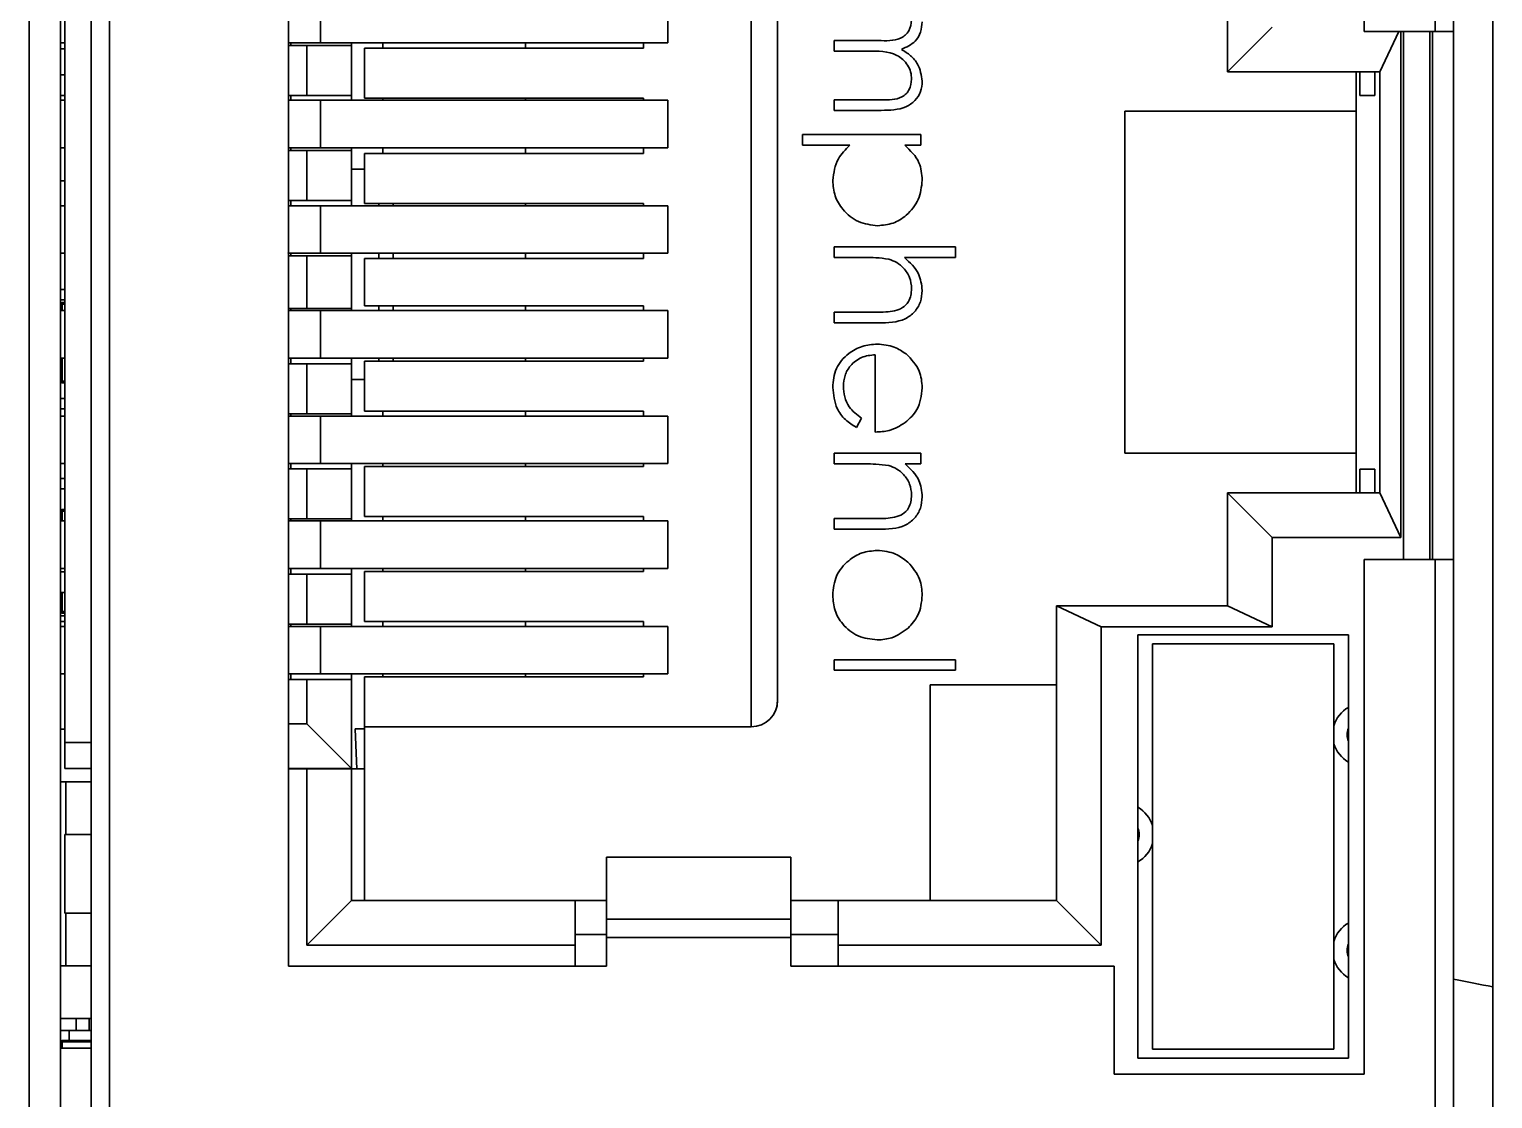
# Model space of a CAD drawing. Header units: inches. Extents: x 59 to 754, y 172 to 990.
# Drawn here: x 122.2 to 175.6, y 657.7 to 696.8 of the extents above; entities that cross this region are included whole.
import ezdxf

# ---------------------------------------------------------------- set-up
doc = ezdxf.new("R2010")
doc.units = ezdxf.units.IN
doc.header["$MEASUREMENT"] = 0
doc.layers.add('svg15406', color=7, linetype='Continuous')

msp = doc.modelspace()

# ---------------------------------------------------------------- linework, layer by layer
at = {"layer": 'svg15406', "color": 7, "lineweight": 30, "true_color": 0xffffff}
for points in [[(123.372, 718.883), (123.372, 536.189)], [(124.485, 537.001), (124.485, 718.057)], [(174.213, 718.057), (174.213, 696.683)], [(125.157, 717.385), (125.157, 537.673)], [(173.541, 696.683), (173.541, 717.385)], [(122.228, 538.898), (122.228, 716.174)], [(175.642, 538.898), (175.642, 716.174)], [(170.949, 696.683), (170.949, 715.465)], [(131.685, 711.529), (131.685, 662.569)], [(123.525, 670.737), (123.525, 704.329)], [(148.581, 671.305), (148.581, 703.753)], [(149.541, 702.793), (149.541, 672.265)], [(174.213, 701.929), (174.213, 663.817)], [(165.957, 695.209), (165.957, 699.337)], [(131.685, 698.189), (131.685, 696.173)], [(132.853, 698), (132.853, 696.273)], [(145.531, 696.273), (145.531, 698)], [(165.957, 695.209), (167.589, 696.841)], [(173.541, 696.683), (170.949, 696.683)], [(171.521, 695.209), (172.218, 696.683)], [(172.293, 696.683), (172.293, 678.217)], [(172.389, 677.415), (172.389, 696.683)], [(173.349, 696.683), (173.349, 677.415)], [(173.349, 696.683), (173.349, 694.345)], [(173.349, 694.345), (173.349, 696.683)], [(173.349, 696.683), (173.349, 693.769)], [(173.445, 677.415), (173.445, 696.683)], [(174.213, 696.683), (174.2, 696.683), (174.162, 696.683), (174.1, 696.683), (174.016, 696.683), (173.914, 696.683), (173.798, 696.683), (173.672, 696.683), (173.541, 696.683), (174.213, 696.683)], [(174.213, 677.415), (174.213, 696.683)], [(123.525, 696.273), (123.372, 696.273)], [(123.372, 696.048), (123.525, 696.048)], [(132.853, 696.273), (131.667, 696.273)], [(131.685, 696.173), (131.685, 694.349)], [(131.771, 696.173), (131.685, 696.173)], [(131.685, 696.173), (132.357, 696.173)], [(132.069, 696.173), (131.685, 696.173)], [(133.989, 696.173), (131.771, 696.173)], [(132.069, 696.173), (133.989, 696.173)], [(132.357, 694.349), (132.357, 696.173)], [(132.357, 696.173), (133.989, 696.173)], [(145.531, 696.273), (132.853, 696.273)], [(133.989, 696.173), (133.989, 696.273)], [(133.989, 696.273), (133.989, 696.173)], [(133.989, 696.273), (133.989, 694.179)], [(133.989, 696.173), (133.989, 694.349)], [(133.989, 696.173), (133.989, 696.173)], [(133.989, 696.173), (133.989, 696.173)], [(134.469, 696.073), (134.469, 694.249)], [(134.469, 696.073), (144.645, 696.073)], [(134.469, 696.073), (134.469, 696.073)], [(144.645, 696.073), (134.469, 696.073)], [(135.128, 696.273), (135.128, 696.073)], [(140.337, 696.273), (140.337, 696.073)], [(144.645, 696.073), (144.645, 696.273)], [(151.609, 695.963), (151.609, 696.351)], [(151.609, 696.351), (153.214, 696.351)], [(152.836, 695.963), (151.609, 695.963)], [(123.525, 695.104), (123.372, 695.104)], [(171.521, 695.209), (165.957, 695.209)], [(170.661, 695.209), (170.661, 679.849)], [(170.796, 695.209), (170.796, 694.345)], [(171.333, 694.345), (171.333, 695.209)], [(171.521, 679.849), (171.521, 695.209)], [(123.525, 694.348), (123.372, 694.348)], [(123.525, 694.179), (123.372, 694.179)], [(123.525, 694.179), (123.372, 694.179)], [(131.685, 694.349), (131.685, 692.333)], [(131.685, 694.349), (132.357, 694.349)], [(132.853, 694.179), (131.685, 694.179)], [(131.685, 694.179), (145.314, 694.179)], [(133.989, 694.349), (132.357, 694.349)], [(145.531, 694.179), (132.853, 694.179)], [(132.853, 694.179), (132.853, 692.441)], [(133.989, 694.179), (133.989, 694.349)], [(133.989, 694.349), (133.989, 694.349)], [(144.645, 694.249), (134.469, 694.249)], [(135.128, 694.249), (135.128, 694.179)], [(140.337, 694.249), (140.337, 694.179)], [(144.645, 694.179), (144.645, 694.249)], [(145.531, 694.179), (144.645, 694.179)], [(145.531, 692.441), (145.531, 694.179)], [(151.609, 693.803), (151.609, 694.191)], [(151.609, 694.191), (153.32, 694.191)], [(170.796, 694.345), (171.333, 694.345)], [(170.796, 694.345), (171.333, 694.345)], [(173.349, 694.345), (173.349, 694.345)], [(153.319, 693.803), (151.609, 693.803)], [(162.213, 693.769), (162.213, 681.289)], [(170.661, 693.769), (162.213, 693.769)], [(162.213, 681.289), (162.213, 693.769)], [(173.349, 693.769), (173.349, 693.769)], [(173.349, 693.769), (173.349, 681.289)], [(150.445, 692.53), (150.445, 692.917)], [(150.445, 692.917), (154.765, 692.917)], [(154.765, 692.917), (154.765, 692.53)], [(123.525, 692.441), (123.372, 692.441)], [(131.667, 692.441), (131.753, 692.441), (132.388, 692.441), (132.853, 692.441), (131.667, 692.441)], [(131.685, 692.333), (131.685, 690.509)], [(131.771, 692.333), (131.685, 692.333)], [(131.685, 692.333), (132.357, 692.333)], [(133.989, 692.333), (131.771, 692.333)], [(132.357, 690.509), (132.357, 692.333)], [(132.357, 692.333), (133.989, 692.333)], [(132.853, 692.441), (145.531, 692.441)], [(133.989, 692.333), (133.989, 692.441)], [(133.989, 692.441), (133.989, 690.32)], [(133.989, 692.333), (133.989, 690.509)], [(133.989, 692.333), (133.989, 692.333)], [(134.469, 692.233), (134.469, 690.409)], [(134.469, 692.233), (144.645, 692.233)], [(134.469, 692.233), (134.469, 692.233)], [(144.645, 692.233), (134.469, 692.233)], [(135.128, 692.441), (135.128, 692.233)], [(140.337, 692.441), (140.337, 692.233)], [(144.645, 692.233), (144.645, 692.441)], [(152.181, 692.53), (150.445, 692.53)], [(154.765, 692.53), (154.181, 692.53)], [(151.64, 691.78), (151.64, 691.78)], [(123.372, 691.23), (123.525, 691.23)], [(133.989, 691.657), (133.989, 691.657)], [(133.989, 690.32), (133.989, 691.657)], [(134.469, 691.657), (133.989, 691.657)], [(133.989, 691.657), (134.469, 691.657)], [(123.525, 690.32), (123.372, 690.32)], [(123.525, 690.32), (123.372, 690.32)], [(131.685, 690.509), (131.685, 688.493)], [(131.685, 690.509), (132.357, 690.509)], [(132.853, 690.32), (131.685, 690.32)], [(131.685, 690.32), (145.314, 690.32)], [(133.989, 690.509), (132.357, 690.509)], [(145.531, 690.32), (132.853, 690.32)], [(132.853, 690.32), (132.853, 688.593)], [(133.989, 690.32), (133.989, 690.509)], [(133.989, 690.509), (133.989, 690.32)], [(133.989, 690.32), (133.989, 690.509)], [(133.989, 690.509), (133.989, 690.509)], [(133.989, 690.509), (133.989, 690.509)], [(144.645, 690.409), (134.469, 690.409)], [(134.981, 690.32), (134.981, 690.409)], [(135.514, 690.32), (135.514, 690.409)], [(140.337, 690.409), (140.337, 690.32)], [(144.645, 690.32), (144.645, 690.409)], [(145.531, 690.32), (144.645, 690.32)], [(145.531, 688.593), (145.531, 690.32)], [(123.525, 688.593), (123.372, 688.593)], [(132.853, 688.593), (132.388, 688.593), (131.753, 688.593), (131.667, 688.593), (132.853, 688.593)], [(145.531, 688.593), (132.853, 688.593)], [(133.989, 688.493), (133.989, 688.593)], [(133.989, 688.593), (133.989, 688.493)], [(133.989, 686.499), (133.989, 688.593)], [(133.989, 688.493), (133.989, 688.593)], [(134.981, 688.393), (134.981, 688.593)], [(135.514, 688.393), (135.514, 688.593)], [(140.337, 688.593), (140.337, 688.393)], [(144.645, 688.393), (144.645, 688.593)], [(151.609, 688.431), (151.609, 688.819)], [(151.609, 688.819), (156.039, 688.819)], [(151.609, 688.819), (151.609, 688.819)], [(151.609, 688.819), (156.039, 688.819)], [(156.039, 688.819), (156.039, 688.431)], [(156.039, 688.819), (156.039, 688.819)], [(156.039, 688.819), (156.039, 688.431)], [(131.685, 688.493), (131.685, 686.573)], [(131.771, 688.493), (131.685, 688.493)], [(131.685, 688.493), (132.357, 688.493)], [(132.069, 688.493), (131.685, 688.493)], [(133.989, 688.493), (131.771, 688.493)], [(132.069, 688.493), (133.989, 688.493)], [(132.357, 688.493), (133.989, 688.493)], [(132.357, 686.573), (132.357, 688.493)], [(133.989, 688.493), (133.989, 688.493)], [(133.989, 688.493), (133.989, 688.493)], [(133.989, 688.493), (133.989, 686.573)], [(134.469, 688.393), (134.469, 686.665)], [(134.469, 688.393), (144.645, 688.393)], [(134.469, 688.393), (134.469, 688.393)], [(144.645, 688.393), (134.469, 688.393)], [(152.75, 688.431), (151.609, 688.431)], [(156.039, 688.431), (154.169, 688.431)], [(123.525, 687.261), (123.372, 687.261)], [(154.821, 687.23), (154.821, 687.23)], [(123.372, 686.883), (123.525, 686.883)], [(123.372, 686.732), (123.429, 686.732)], [(123.525, 686.499), (123.372, 686.499)], [(123.525, 686.499), (123.372, 686.499)], [(123.429, 686.732), (123.429, 686.789)], [(123.429, 686.789), (123.525, 686.789)], [(123.429, 686.789), (123.429, 686.789)], [(123.525, 686.789), (123.429, 686.789)], [(131.685, 686.573), (131.685, 684.557)], [(131.685, 686.573), (132.357, 686.573)], [(132.853, 686.499), (131.685, 686.499)], [(131.685, 686.499), (145.314, 686.499)], [(132.357, 686.573), (133.989, 686.573)], [(145.531, 686.499), (132.853, 686.499)], [(132.853, 686.499), (132.853, 684.761)], [(133.989, 686.573), (133.989, 686.499)], [(133.989, 686.573), (133.989, 686.573)], [(134.469, 686.665), (144.645, 686.665)], [(134.981, 686.499), (134.981, 686.665)], [(135.514, 686.499), (135.514, 686.665)], [(140.337, 686.665), (140.337, 686.499)], [(144.645, 686.665), (144.645, 686.499)], [(145.531, 686.499), (144.645, 686.499)], [(145.531, 684.761), (145.531, 686.499)], [(151.609, 686.049), (151.609, 686.437)], [(151.609, 686.437), (153.094, 686.437)], [(151.609, 686.437), (151.609, 686.437)], [(151.609, 686.437), (153.094, 686.437)], [(153.094, 686.437), (153.094, 686.437)], [(153.812, 686.482), (153.812, 686.482)], [(154.759, 686.834), (154.759, 686.834)], [(153.221, 686.049), (151.609, 686.049)], [(123.525, 684.761), (123.372, 684.761)], [(131.667, 684.761), (131.753, 684.761), (132.388, 684.761), (132.853, 684.761), (131.667, 684.761)], [(132.853, 684.761), (145.531, 684.761)], [(133.989, 683.977), (133.989, 684.761)], [(133.989, 684.761), (133.989, 684.557)], [(133.989, 684.761), (133.989, 682.64)], [(134.981, 684.649), (134.981, 684.761)], [(135.514, 684.649), (135.514, 684.761)], [(140.337, 684.761), (140.337, 684.649)], [(144.645, 684.761), (144.645, 684.649)], [(153.104, 682.062), (153.104, 684.886)], [(154.232, 684.911), (154.232, 684.911)], [(131.685, 684.557), (131.685, 682.733)], [(131.771, 684.557), (131.685, 684.557)], [(131.685, 684.557), (132.357, 684.557)], [(133.989, 684.557), (131.771, 684.557)], [(133.989, 684.557), (132.357, 684.557)], [(132.357, 684.557), (132.357, 682.733)], [(133.989, 684.557), (133.989, 684.557)], [(133.989, 682.733), (133.989, 684.557)], [(134.469, 682.825), (134.469, 684.649)], [(144.645, 684.649), (134.469, 684.649)], [(134.469, 684.649), (144.645, 684.649)], [(134.469, 684.649), (134.469, 684.649)], [(123.372, 683.916), (123.429, 683.916)], [(123.429, 683.859), (123.429, 683.916)], [(123.525, 683.859), (123.429, 683.859)], [(133.989, 683.977), (134.469, 683.977)], [(151.62, 684.188), (151.62, 684.188)], [(123.372, 683.292), (123.525, 683.292)], [(123.372, 682.914), (123.525, 682.914)], [(123.525, 682.64), (123.372, 682.64)], [(123.525, 682.64), (123.372, 682.64)], [(131.685, 682.733), (131.685, 680.717)], [(131.685, 682.733), (132.357, 682.733)], [(132.853, 682.64), (131.685, 682.64)], [(131.685, 682.64), (145.314, 682.64)], [(132.357, 682.733), (133.989, 682.733)], [(145.531, 682.64), (132.853, 682.64)], [(132.853, 682.64), (132.853, 680.913)], [(133.989, 682.64), (133.989, 682.829)], [(133.989, 682.829), (133.989, 682.829)], [(133.989, 682.829), (133.989, 682.64)], [(133.989, 682.733), (133.989, 682.64)], [(133.989, 682.733), (133.989, 682.733)], [(134.469, 682.825), (144.645, 682.825)], [(135.128, 682.825), (135.128, 682.64)], [(140.337, 682.825), (140.337, 682.64)], [(144.645, 682.825), (144.645, 682.64)], [(145.531, 682.64), (144.645, 682.64)], [(145.531, 680.913), (145.531, 682.64)], [(152.605, 682.572), (152.425, 682.228)], [(151.609, 680.899), (151.609, 681.286)], [(151.609, 681.286), (154.765, 681.286)], [(154.765, 681.286), (154.765, 680.899)], [(162.213, 681.289), (162.213, 681.289)], [(162.213, 681.289), (170.661, 681.289)], [(170.661, 681.289), (162.213, 681.289)], [(173.349, 681.289), (173.349, 681.289)], [(173.349, 677.415), (173.349, 681.289)], [(123.525, 680.913), (123.372, 680.913)], [(132.853, 680.913), (131.667, 680.913)], [(131.685, 680.717), (131.685, 678.893)], [(131.771, 680.717), (131.685, 680.717)], [(131.685, 680.717), (132.357, 680.717)], [(133.989, 680.717), (131.771, 680.717)], [(132.357, 680.717), (132.357, 678.893)], [(133.989, 680.717), (132.357, 680.717)], [(145.531, 680.913), (132.853, 680.913)], [(133.989, 680.813), (133.989, 680.913)], [(133.989, 680.913), (133.989, 680.813)], [(133.989, 680.913), (133.989, 680.717)], [(133.989, 680.913), (133.989, 678.819)], [(133.989, 680.813), (133.989, 680.813)], [(133.989, 678.893), (133.989, 680.717)], [(133.989, 680.717), (133.989, 680.717)], [(134.469, 678.985), (134.469, 680.809)], [(144.645, 680.809), (134.469, 680.809)], [(134.469, 680.809), (144.645, 680.809)], [(134.469, 680.809), (134.469, 680.809)], [(135.128, 680.913), (135.128, 680.809)], [(140.337, 680.913), (140.337, 680.809)], [(144.645, 680.913), (144.645, 680.809)], [(152.75, 680.899), (151.609, 680.899)], [(154.765, 680.899), (154.196, 680.899)], [(170.796, 680.713), (171.333, 680.713)], [(170.796, 679.849), (170.796, 680.713)], [(171.333, 680.713), (171.333, 679.849)], [(173.349, 680.713), (173.349, 677.415)], [(173.349, 680.713), (173.349, 680.713)], [(173.349, 677.415), (173.349, 680.713)], [(123.372, 680.363), (123.525, 680.363)], [(123.525, 679.985), (123.372, 679.985)], [(165.957, 679.849), (167.589, 678.217)], [(171.521, 679.849), (165.957, 679.849)], [(165.957, 679.849), (165.957, 675.721)], [(165.957, 679.849), (171.333, 679.849)], [(171.333, 679.849), (171.521, 679.849)], [(171.521, 679.849), (172.293, 678.217)], [(123.372, 679.173), (123.429, 679.173)], [(123.429, 679.173), (123.429, 679.23)], [(123.429, 679.23), (123.525, 679.23)], [(131.685, 678.893), (131.685, 676.877)], [(131.685, 678.893), (132.357, 678.893)], [(132.357, 678.893), (133.989, 678.893)], [(133.989, 678.893), (133.989, 678.819)], [(133.989, 678.893), (133.989, 678.893)], [(134.469, 678.985), (144.645, 678.985)], [(135.128, 678.985), (135.128, 678.819)], [(140.337, 678.985), (140.337, 678.819)], [(144.645, 678.985), (144.645, 678.819)], [(151.609, 678.517), (151.609, 678.905)], [(151.609, 678.905), (153.094, 678.905)], [(151.609, 678.905), (151.609, 678.905)], [(151.609, 678.905), (153.094, 678.905)], [(153.094, 678.905), (153.094, 678.905)], [(123.525, 678.819), (123.372, 678.819)], [(123.525, 678.819), (123.372, 678.819)], [(132.853, 678.819), (131.685, 678.819)], [(131.685, 678.819), (145.314, 678.819)], [(145.531, 678.819), (132.853, 678.819)], [(132.853, 678.819), (132.853, 677.081)], [(145.531, 678.819), (144.645, 678.819)], [(145.531, 677.081), (145.531, 678.819)], [(153.221, 678.517), (151.609, 678.517)], [(167.589, 674.953), (167.589, 678.217)], [(167.589, 678.217), (172.293, 678.217)], [(170.949, 677.415), (170.949, 658.633)], [(173.541, 677.415), (170.949, 677.415)], [(172.389, 677.415), (170.949, 677.415)], [(173.445, 677.415), (172.389, 677.415)], [(174.213, 677.415), (173.445, 677.415)], [(173.541, 637.163), (173.541, 677.415)], [(173.541, 677.415), (174.213, 677.415)], [(174.213, 677.415), (174.213, 637.163)], [(123.525, 677.081), (123.372, 677.081)], [(123.525, 676.962), (123.372, 676.962)], [(131.667, 677.081), (132.853, 677.081)], [(131.685, 676.877), (131.685, 675.053)], [(131.771, 676.877), (131.685, 676.877)], [(131.685, 676.877), (132.357, 676.877)], [(133.989, 676.877), (131.771, 676.877)], [(132.357, 676.877), (132.357, 675.053)], [(133.989, 676.877), (132.357, 676.877)], [(132.853, 677.081), (145.531, 677.081)], [(133.989, 677.081), (133.989, 676.877)], [(133.989, 677.081), (133.989, 674.96)], [(133.989, 675.053), (133.989, 676.877)], [(133.989, 676.877), (133.989, 676.877)], [(134.469, 675.145), (134.469, 676.969)], [(144.645, 676.969), (134.469, 676.969)], [(134.469, 676.969), (144.645, 676.969)], [(134.469, 676.969), (134.469, 676.969)], [(135.128, 677.081), (135.128, 676.969)], [(140.337, 677.081), (140.337, 676.969)], [(144.645, 677.081), (144.645, 676.969)], [(123.525, 676.206), (123.372, 676.206)], [(161.349, 674.953), (159.717, 675.721)], [(165.957, 675.721), (159.717, 675.721)], [(159.717, 675.721), (159.717, 664.969)], [(165.957, 675.721), (159.717, 675.721)], [(167.589, 674.953), (165.957, 675.721)], [(123.429, 675.507), (123.372, 675.507)], [(123.525, 675.356), (123.372, 675.356)], [(123.372, 675.148), (123.525, 675.148)], [(123.429, 675.507), (123.429, 675.45)], [(123.525, 675.45), (123.429, 675.45)], [(133.989, 674.96), (133.989, 675.149)], [(133.989, 675.149), (133.989, 675.149)], [(133.989, 675.149), (133.989, 674.96)], [(134.469, 675.145), (144.645, 675.145)], [(135.128, 675.145), (135.128, 674.96)], [(140.337, 675.145), (140.337, 674.96)], [(144.645, 675.145), (144.645, 674.96)], [(123.525, 674.96), (123.372, 674.96)], [(123.525, 674.96), (123.372, 674.96)], [(131.685, 675.053), (131.685, 673.037)], [(131.685, 675.053), (132.357, 675.053)], [(132.853, 674.96), (132.388, 674.96), (131.753, 674.96), (131.685, 674.96), (132.853, 674.96)], [(131.685, 674.96), (145.314, 674.96)], [(132.357, 675.053), (133.989, 675.053)], [(145.531, 674.96), (132.853, 674.96)], [(132.853, 674.96), (132.853, 673.233)], [(133.989, 675.053), (133.989, 674.96)], [(133.989, 675.053), (133.989, 675.053)], [(145.531, 674.96), (144.645, 674.96)], [(145.531, 673.233), (145.531, 674.96)], [(161.349, 663.337), (161.349, 674.953)], [(161.349, 674.953), (167.589, 674.953)], [(162.693, 674.665), (170.373, 674.665)], [(162.693, 659.209), (162.693, 674.665)], [(162.693, 668.367), (162.693, 674.665)], [(170.373, 674.665), (170.373, 659.209)], [(163.221, 659.545), (163.221, 674.329)], [(169.845, 674.329), (163.221, 674.329)], [(169.845, 674.329), (163.221, 674.329)], [(163.221, 674.329), (163.221, 674.329)], [(169.845, 674.329), (169.845, 659.545)], [(169.845, 674.329), (169.845, 674.329)], [(169.845, 671.346), (169.845, 674.329)], [(151.609, 673.754), (156.039, 673.754)], [(151.609, 673.366), (151.609, 673.754)], [(156.039, 673.754), (156.039, 673.366)], [(156.039, 673.754), (156.039, 673.366)], [(123.525, 673.233), (123.372, 673.233)], [(132.853, 673.233), (131.667, 673.233)], [(131.685, 673.037), (131.685, 671.409)], [(131.771, 673.037), (131.685, 673.037)], [(131.685, 673.037), (132.357, 673.037)], [(133.989, 673.037), (131.771, 673.037)], [(133.989, 673.037), (132.357, 673.037)], [(132.357, 673.037), (132.357, 671.409)], [(145.531, 673.233), (132.853, 673.233)], [(133.989, 673.133), (133.989, 673.233)], [(133.989, 673.233), (133.989, 673.133)], [(133.989, 673.233), (133.989, 673.037)], [(133.989, 673.233), (133.989, 671.409)], [(133.989, 673.133), (133.989, 673.133)], [(133.989, 673.037), (133.989, 673.037)], [(133.989, 669.777), (133.989, 673.037)], [(134.469, 671.305), (134.469, 673.129)], [(144.645, 673.129), (134.469, 673.129)], [(134.469, 673.129), (134.469, 673.129)], [(144.645, 673.129), (134.469, 673.129)], [(135.128, 673.233), (135.128, 673.129)], [(140.337, 673.233), (140.337, 673.129)], [(144.645, 673.233), (144.645, 673.129)], [(156.039, 673.366), (151.609, 673.366)], [(156.039, 673.366), (156.039, 673.366)], [(155.109, 672.841), (159.717, 672.841)], [(155.109, 672.841), (155.109, 672.841)], [(155.109, 672.841), (159.717, 672.841)], [(155.109, 664.969), (155.109, 672.841)], [(149.512, 672.033), (149.522, 672.078), (149.541, 672.265), (149.512, 672.033)], [(149.512, 672.033), (149.512, 672.033)], [(131.685, 671.409), (131.685, 669.769)], [(132.357, 671.409), (131.685, 671.409)], [(133.989, 669.777), (132.357, 671.409)], [(133.989, 671.221), (133.989, 671.409)], [(123.525, 671.22), (123.372, 671.22)], [(123.525, 671.219), (123.372, 671.219)], [(133.989, 671.313), (133.989, 671.221)], [(133.989, 671.313), (133.989, 671.313)], [(133.989, 669.773), (133.989, 671.313)], [(134.469, 671.237), (134.126, 671.225)], [(134.469, 671.236), (134.126, 671.224)], [(134.126, 671.224), (134.126, 671.225)], [(148.581, 671.305), (134.469, 671.305)], [(134.469, 671.305), (134.469, 664.969)], [(134.469, 671.305), (134.469, 669.773)], [(169.845, 671.346), (169.845, 671.346)], [(123.525, 670.737), (123.525, 669.777)], [(169.845, 663.474), (169.845, 670.688)], [(124.485, 669.299), (123.372, 669.299)], [(123.525, 669.777), (124.485, 669.777)], [(131.685, 669.777), (133.989, 669.777)], [(131.685, 662.569), (131.685, 669.769)], [(131.685, 669.769), (132.357, 669.769)], [(133.989, 669.769), (131.685, 669.769)], [(131.685, 669.769), (131.933, 669.769)], [(131.685, 669.769), (131.933, 669.769)], [(131.933, 669.769), (131.933, 669.777)], [(132.357, 669.769), (132.357, 663.337)], [(133.989, 669.769), (132.357, 669.769)], [(133.989, 669.777), (133.989, 669.773)], [(133.989, 669.769), (133.989, 669.773)], [(134.469, 669.773), (133.989, 669.773)], [(133.989, 664.969), (133.989, 669.769)], [(133.989, 669.769), (133.989, 669.769)], [(133.989, 664.969), (133.989, 669.769)], [(162.693, 668.367), (162.693, 668.367)], [(123.525, 667.377), (123.525, 664.497)], [(124.485, 667.377), (123.525, 667.377)], [(124.485, 667.377), (123.525, 667.377)], [(123.525, 667.377), (123.525, 667.377)], [(162.693, 667.129), (162.693, 667.609)], [(143.301, 666.551), (150.021, 666.551)], [(143.301, 664.284), (143.301, 666.551)], [(150.021, 664.284), (150.021, 666.551)], [(150.021, 666.551), (150.021, 665.787)], [(162.693, 659.209), (162.693, 666.372)], [(150.021, 665.787), (150.021, 663.721)], [(124.485, 664.497), (123.525, 664.497)], [(133.989, 664.969), (132.357, 663.337)], [(142.149, 664.969), (133.989, 664.969)], [(134.469, 664.969), (133.989, 664.969)], [(133.989, 664.969), (133.989, 664.969)], [(143.301, 664.969), (134.469, 664.969)], [(142.149, 664.969), (142.149, 664.969)], [(142.149, 663.721), (142.149, 664.969)], [(142.149, 663.337), (142.149, 664.969)], [(142.149, 664.969), (143.301, 664.969)], [(155.109, 664.969), (150.021, 664.969)], [(150.021, 664.969), (151.749, 664.969)], [(151.749, 664.969), (151.749, 663.337)], [(159.717, 664.969), (151.749, 664.969)], [(151.749, 664.969), (151.749, 664.969)], [(159.717, 664.969), (155.109, 664.969)], [(159.717, 664.969), (161.349, 663.337)], [(143.301, 664.284), (150.021, 664.284)], [(143.301, 663.616), (143.301, 664.284)], [(150.021, 664.284), (150.021, 663.616)], [(142.149, 663.721), (142.149, 662.569)], [(142.149, 663.721), (143.301, 663.721)], [(142.149, 663.721), (142.149, 663.721)], [(143.301, 663.721), (142.149, 663.721)], [(143.301, 662.569), (143.301, 663.616)], [(150.021, 663.616), (143.301, 663.616)], [(150.021, 663.721), (150.021, 663.663)], [(150.021, 663.721), (151.749, 663.721)], [(151.749, 663.721), (150.021, 663.721)], [(150.021, 663.663), (150.021, 663.529)], [(150.021, 662.569), (150.021, 663.616)], [(150.021, 663.529), (150.021, 662.569)], [(169.845, 663.474), (169.845, 663.474)], [(174.213, 662.089), (174.213, 663.913)], [(174.213, 662.089), (174.213, 663.817)], [(132.357, 663.337), (142.149, 663.337)], [(142.149, 662.569), (142.149, 663.337)], [(151.749, 662.569), (151.749, 663.337)], [(151.749, 663.337), (161.349, 663.337)], [(124.485, 662.579), (123.372, 662.579)], [(124.485, 662.579), (123.372, 662.579)], [(143.301, 662.569), (131.685, 662.569)], [(131.685, 662.569), (131.685, 662.569)], [(142.149, 662.569), (131.685, 662.569)], [(143.301, 662.569), (142.149, 662.569)], [(161.829, 662.569), (150.021, 662.569)], [(150.021, 662.569), (150.021, 662.569)], [(151.749, 662.569), (150.021, 662.569)], [(161.829, 662.569), (151.749, 662.569)], [(161.829, 658.633), (161.829, 662.569)], [(161.829, 662.569), (161.829, 662.569)], [(161.829, 658.633), (161.829, 662.569)], [(169.845, 659.545), (169.845, 662.816)], [(174.213, 662.089), (174.213, 662.195)], [(174.213, 662.089), (174.213, 652.489)], [(174.213, 656.778), (174.213, 661.925)], [(174.213, 661.925), (174.213, 654.834)], [(174.213, 656.778), (174.213, 661.925)], [(174.213, 655.359), (174.213, 661.378)], [(174.213, 657.378), (174.213, 661.197)], [(124.485, 660.659), (123.372, 660.659)], [(123.372, 660.219), (123.939, 660.219)], [(123.939, 660.219), (123.939, 660.659)], [(124.412, 660.219), (123.939, 660.219)], [(124.485, 660.219), (124.412, 660.219)], [(174.213, 660.61), (174.213, 659.761)], [(174.213, 660.61), (174.213, 657.819)], [(174.213, 657.819), (174.213, 660.532)], [(174.213, 660.532), (174.213, 658.683)], [(123.372, 659.803), (123.429, 659.803)], [(123.429, 659.859), (123.429, 659.803)], [(123.429, 659.859), (124.485, 659.859)], [(174.213, 659.761), (174.213, 658.683)], [(124.485, 659.576), (123.372, 659.576)], [(123.561, 659.576), (123.372, 659.576)], [(124.485, 659.576), (123.561, 659.576)], [(170.373, 659.209), (162.693, 659.209)], [(162.693, 659.209), (162.693, 659.209)], [(170.373, 659.209), (162.693, 659.209)], [(169.845, 659.545), (163.221, 659.545)], [(169.845, 659.545), (169.845, 659.545)], [(170.949, 658.633), (161.829, 658.633)], [(174.213, 657.819), (174.213, 659.048)], [(174.213, 658.654), (174.213, 659.048)], [(174.213, 657.819), (174.213, 658.654)], [(174.213, 657.819), (174.213, 657.819)]]:
    msp.add_lwpolyline(points, dxfattribs=at)
at = {"layer": 'svg15406', "color": 250, "lineweight": 30, "true_color": 0x414141}
for points in [[(131.771, 696.173), (131.771, 696.273)], [(131.771, 694.179), (131.771, 694.349)], [(131.771, 692.333), (131.771, 692.441)], [(131.771, 690.32), (131.771, 690.509)], [(131.771, 688.493), (131.771, 688.593)], [(123.525, 686.732), (123.429, 686.732)], [(123.429, 686.732), (123.429, 686.499)], [(131.771, 686.573), (131.771, 686.499)], [(123.429, 684.761), (123.429, 683.916)], [(131.771, 684.761), (131.771, 684.557)], [(123.429, 683.916), (123.525, 683.916)], [(131.771, 682.733), (131.771, 682.64)], [(131.771, 680.913), (131.771, 680.717)], [(123.525, 679.173), (123.429, 679.173)], [(123.429, 679.173), (123.429, 678.819)], [(131.771, 678.893), (131.771, 678.819)], [(131.771, 677.081), (131.771, 676.877)], [(123.429, 676.206), (123.429, 675.507)], [(123.429, 675.507), (123.525, 675.507)], [(131.771, 675.053), (131.771, 674.96)], [(131.771, 673.233), (131.771, 673.037)], [(134.178, 669.773), (134.126, 671.224)], [(124.485, 670.737), (123.525, 670.737)], [(123.561, 667.377), (123.561, 669.299)], [(123.561, 662.579), (123.561, 664.497)], [(123.684, 660.219), (123.684, 659.859)], [(124.412, 660.219), (124.412, 660.659)], [(124.485, 659.803), (123.429, 659.803)], [(123.429, 659.803), (123.429, 659.576)]]:
    msp.add_lwpolyline(points, dxfattribs=at)
at = {"layer": 'svg15406', "color": 7, "lineweight": 30, "true_color": 0xffffff}
for points, knots in [([(153.214, 696.351), (153.497, 696.339), (153.781, 696.327), (154.028, 696.44), (154.089, 696.469), (154.149, 696.505), (154.201, 696.55), (154.253, 696.595), (154.298, 696.649), (154.331, 696.708), (154.397, 696.826), (154.415, 696.964), (154.433, 697.102)], [0, 0, 0, 0, 1, 1, 1, 2, 2, 2, 3, 3, 3, 4, 4, 4, 4]), ([(154.821, 697.035), (154.808, 696.909), (154.795, 696.782), (154.756, 696.661), (154.717, 696.541), (154.652, 696.425), (154.566, 696.334), (154.431, 696.192), (154.245, 696.111), (154.058, 696.03)], [0, 0, 0, 0, 1, 1, 1, 2, 2, 2, 3, 3, 3, 3]), ([(154.058, 696.03), (154.174, 695.958), (154.289, 695.887), (154.393, 695.797), (154.496, 695.708), (154.587, 695.602), (154.651, 695.483), (154.752, 695.299), (154.786, 695.085), (154.821, 694.872)], [0, 0, 0, 0, 1, 1, 1, 2, 2, 2, 3, 3, 3, 3]), ([(154.433, 694.94), (154.426, 695.029), (154.419, 695.119), (154.396, 695.205), (154.373, 695.291), (154.333, 695.373), (154.285, 695.449), (154.237, 695.525), (154.179, 695.595), (154.113, 695.655), (154.046, 695.716), (153.971, 695.767), (153.892, 695.807), (153.577, 695.969), (153.207, 695.966), (152.836, 695.963)], [0, 0, 0, 0, 1, 1, 1, 2, 2, 2, 3, 3, 3, 4, 4, 4, 5, 5, 5, 5]), ([(153.32, 694.191), (153.589, 694.182), (153.858, 694.173), (154.08, 694.295), (154.136, 694.326), (154.189, 694.364), (154.234, 694.41), (154.28, 694.456), (154.319, 694.509), (154.348, 694.566), (154.404, 694.68), (154.419, 694.81), (154.433, 694.94)], [0, 0, 0, 0, 1, 1, 1, 2, 2, 2, 3, 3, 3, 4, 4, 4, 4]), ([(154.821, 694.872), (154.809, 694.741), (154.797, 694.61), (154.754, 694.488), (154.712, 694.366), (154.639, 694.252), (154.547, 694.158), (154.455, 694.064), (154.344, 693.989), (154.227, 693.936), (153.949, 693.812), (153.634, 693.807), (153.319, 693.803)], [0, 0, 0, 0, 1, 1, 1, 2, 2, 2, 3, 3, 3, 4, 4, 4, 4]), ([(151.553, 691.242), (151.591, 691.523), (151.628, 691.804), (151.758, 692.037), (151.86, 692.221), (152.02, 692.375), (152.181, 692.53)], [0, 0, 0, 0, 1, 1, 1, 2, 2, 2, 2]), ([(154.181, 692.53), (154.388, 692.333), (154.596, 692.137), (154.7, 691.892), (154.783, 691.699), (154.802, 691.477), (154.821, 691.254)], [0, 0, 0, 0, 1, 1, 1, 2, 2, 2, 2]), ([(153.196, 689.594), (152.953, 689.622), (152.71, 689.65), (152.493, 689.745), (152.275, 689.84), (152.084, 690.002), (151.927, 690.191), (151.804, 690.339), (151.704, 690.504), (151.645, 690.682), (151.586, 690.86), (151.57, 691.051), (151.553, 691.242)], [0, 0, 0, 0, 1, 1, 1, 2, 2, 2, 3, 3, 3, 4, 4, 4, 4]), ([(154.821, 691.254), (154.793, 691.012), (154.765, 690.77), (154.673, 690.552), (154.58, 690.334), (154.423, 690.14), (154.238, 689.981), (154.092, 689.855), (153.929, 689.751), (153.753, 689.69), (153.576, 689.629), (153.386, 689.612), (153.196, 689.594)], [0, 0, 0, 0, 1, 1, 1, 2, 2, 2, 3, 3, 3, 4, 4, 4, 4]), ([(153.597, 688.371), (153.44, 688.393), (153.282, 688.415), (153.124, 688.424), (153, 688.431), (152.875, 688.431), (152.75, 688.431)], [0, 0, 0, 0, 1, 1, 1, 2, 2, 2, 2]), ([(154.433, 687.298), (154.419, 687.435), (154.405, 687.572), (154.358, 687.698), (154.311, 687.824), (154.231, 687.939), (154.138, 688.04), (154.065, 688.12), (153.983, 688.191), (153.892, 688.245), (153.8, 688.299), (153.699, 688.335), (153.597, 688.371)], [0, 0, 0, 0, 1, 1, 1, 2, 2, 2, 3, 3, 3, 4, 4, 4, 4]), ([(154.169, 688.431), (154.372, 688.248), (154.574, 688.064), (154.682, 687.833), (154.767, 687.652), (154.794, 687.441), (154.821, 687.23)], [0, 0, 0, 0, 1, 1, 1, 2, 2, 2, 2]), ([(154.821, 687.23), (154.808, 687.088), (154.796, 686.947), (154.752, 686.814), (154.708, 686.681), (154.632, 686.557), (154.536, 686.452), (154.44, 686.347), (154.325, 686.26), (154.2, 686.199), (153.907, 686.055), (153.564, 686.052), (153.221, 686.049)], [0, 0, 0, 0, 1, 1, 1, 2, 2, 2, 3, 3, 3, 4, 4, 4, 4]), ([(153.812, 686.482), (153.912, 686.514), (154.012, 686.547), (154.101, 686.602), (154.189, 686.657), (154.267, 686.735), (154.319, 686.824), (154.4, 686.964), (154.416, 687.131), (154.433, 687.298)], [0, 0, 0, 0, 1, 1, 1, 2, 2, 2, 3, 3, 3, 3]), ([(123.429, 686.789), (123.398, 686.789), (123.372, 686.763), (123.372, 686.732), (123.372, 686.732), (123.372, 686.732), (123.372, 686.732)], [0, 0, 0, 0, 1, 1, 1, 2, 2, 2, 2]), ([(123.429, 686.789), (123.398, 686.789), (123.372, 686.763), (123.372, 686.732), (123.372, 686.732), (123.372, 686.732), (123.372, 686.732)], [0, 0, 0, 0, 1, 1, 1, 2, 2, 2, 2]), ([(153.094, 686.437), (153.228, 686.437), (153.363, 686.436), (153.497, 686.446), (153.602, 686.454), (153.707, 686.468), (153.812, 686.482)], [0, 0, 0, 0, 1, 1, 1, 2, 2, 2, 2]), ([(153.094, 686.437), (153.228, 686.437), (153.363, 686.436), (153.497, 686.446), (153.602, 686.454), (153.707, 686.468), (153.812, 686.482)], [0, 0, 0, 0, 1, 1, 1, 2, 2, 2, 2]), ([(151.553, 683.686), (151.575, 683.926), (151.596, 684.166), (151.69, 684.379), (151.783, 684.591), (151.948, 684.776), (152.138, 684.923), (152.288, 685.038), (152.453, 685.13), (152.629, 685.185), (152.805, 685.24), (152.992, 685.257), (153.178, 685.274)], [0, 0, 0, 0, 1, 1, 1, 2, 2, 2, 3, 3, 3, 4, 4, 4, 4]), ([(153.104, 684.886), (152.933, 684.867), (152.762, 684.847), (152.607, 684.782), (152.452, 684.717), (152.313, 684.608), (152.202, 684.476), (152.115, 684.373), (152.044, 684.255), (152.004, 684.13), (151.963, 684.004), (151.952, 683.869), (151.941, 683.735)], [0, 0, 0, 0, 1, 1, 1, 2, 2, 2, 3, 3, 3, 4, 4, 4, 4]), ([(153.178, 685.274), (153.393, 685.255), (153.607, 685.236), (153.801, 685.16), (153.953, 685.1), (154.093, 685.005), (154.232, 684.911)], [0, 0, 0, 0, 1, 1, 1, 2, 2, 2, 2]), ([(153.178, 685.274), (153.393, 685.255), (153.607, 685.236), (153.801, 685.16), (153.953, 685.1), (154.093, 685.005), (154.232, 684.911)], [0, 0, 0, 0, 1, 1, 1, 2, 2, 2, 2]), ([(154.232, 684.911), (154.423, 684.717), (154.614, 684.523), (154.71, 684.287), (154.786, 684.101), (154.804, 683.889), (154.821, 683.677)], [0, 0, 0, 0, 1, 1, 1, 2, 2, 2, 2]), ([(154.232, 684.911), (154.423, 684.717), (154.614, 684.523), (154.71, 684.287), (154.786, 684.101), (154.804, 683.889), (154.821, 683.677)], [0, 0, 0, 0, 1, 1, 1, 2, 2, 2, 2]), ([(123.372, 683.916), (123.372, 683.885), (123.398, 683.859), (123.429, 683.859), (123.429, 683.859), (123.429, 683.859), (123.429, 683.859)], [0, 0, 0, 0, 1, 1, 1, 2, 2, 2, 2]), ([(151.941, 683.735), (151.952, 683.604), (151.963, 683.474), (151.995, 683.346), (152.027, 683.219), (152.079, 683.094), (152.153, 682.988), (152.269, 682.821), (152.437, 682.696), (152.605, 682.572)], [0, 0, 0, 0, 1, 1, 1, 2, 2, 2, 3, 3, 3, 3]), ([(152.425, 682.228), (152.282, 682.316), (152.139, 682.404), (152.016, 682.518), (151.893, 682.632), (151.79, 682.771), (151.72, 682.922), (151.611, 683.158), (151.582, 683.422), (151.553, 683.686)], [0, 0, 0, 0, 1, 1, 1, 2, 2, 2, 3, 3, 3, 3]), ([(154.821, 683.677), (154.788, 683.396), (154.756, 683.115), (154.626, 682.886), (154.524, 682.704), (154.362, 682.555), (154.199, 682.405)], [0, 0, 0, 0, 1, 1, 1, 2, 2, 2, 2]), ([(154.199, 682.405), (154.01, 682.293), (153.82, 682.18), (153.613, 682.124), (153.45, 682.08), (153.277, 682.071), (153.104, 682.062)], [0, 0, 0, 0, 1, 1, 1, 2, 2, 2, 2]), ([(153.597, 680.839), (153.44, 680.861), (153.282, 680.882), (153.124, 680.892), (153, 680.899), (152.875, 680.899), (152.75, 680.899)], [0, 0, 0, 0, 1, 1, 1, 2, 2, 2, 2]), ([(154.433, 679.765), (154.419, 679.902), (154.405, 680.039), (154.358, 680.165), (154.311, 680.291), (154.231, 680.406), (154.138, 680.508), (154.065, 680.588), (153.983, 680.659), (153.892, 680.713), (153.8, 680.767), (153.699, 680.803), (153.597, 680.839)], [0, 0, 0, 0, 1, 1, 1, 2, 2, 2, 3, 3, 3, 4, 4, 4, 4]), ([(154.196, 680.899), (154.395, 680.715), (154.593, 680.53), (154.696, 680.3), (154.777, 680.118), (154.799, 679.908), (154.821, 679.698)], [0, 0, 0, 0, 1, 1, 1, 2, 2, 2, 2]), ([(154.821, 679.698), (154.808, 679.556), (154.796, 679.414), (154.752, 679.282), (154.708, 679.149), (154.632, 679.025), (154.536, 678.92), (154.44, 678.815), (154.324, 678.728), (154.2, 678.667), (153.906, 678.523), (153.563, 678.52), (153.221, 678.517)], [0, 0, 0, 0, 1, 1, 1, 2, 2, 2, 3, 3, 3, 4, 4, 4, 4]), ([(153.812, 678.951), (153.912, 678.982), (154.013, 679.013), (154.102, 679.068), (154.191, 679.122), (154.268, 679.201), (154.319, 679.291), (154.4, 679.431), (154.416, 679.598), (154.433, 679.765)], [0, 0, 0, 0, 1, 1, 1, 2, 2, 2, 3, 3, 3, 3]), ([(123.429, 679.23), (123.398, 679.23), (123.372, 679.204), (123.372, 679.173), (123.372, 679.173), (123.372, 679.173), (123.372, 679.173)], [0, 0, 0, 0, 1, 1, 1, 2, 2, 2, 2]), ([(123.429, 679.23), (123.398, 679.23), (123.372, 679.204), (123.372, 679.173), (123.372, 679.173), (123.372, 679.173), (123.372, 679.173)], [0, 0, 0, 0, 1, 1, 1, 2, 2, 2, 2]), ([(153.094, 678.905), (153.228, 678.904), (153.363, 678.903), (153.497, 678.913), (153.602, 678.921), (153.707, 678.936), (153.812, 678.951)], [0, 0, 0, 0, 1, 1, 1, 2, 2, 2, 2]), ([(153.094, 678.905), (153.228, 678.904), (153.363, 678.903), (153.497, 678.913), (153.602, 678.921), (153.707, 678.936), (153.812, 678.951)], [0, 0, 0, 0, 1, 1, 1, 2, 2, 2, 2]), ([(151.553, 676.106), (151.578, 676.348), (151.602, 676.59), (151.695, 676.807), (151.787, 677.023), (151.948, 677.213), (152.135, 677.368), (152.283, 677.49), (152.447, 677.59), (152.623, 677.648), (152.8, 677.707), (152.989, 677.724), (153.178, 677.742)], [0, 0, 0, 0, 1, 1, 1, 2, 2, 2, 3, 3, 3, 4, 4, 4, 4]), ([(153.178, 677.742), (153.411, 677.719), (153.644, 677.696), (153.848, 677.606), (154.01, 677.535), (154.154, 677.422), (154.298, 677.309)], [0, 0, 0, 0, 1, 1, 1, 2, 2, 2, 2]), ([(153.178, 677.742), (153.411, 677.719), (153.644, 677.696), (153.848, 677.606), (154.01, 677.535), (154.154, 677.422), (154.298, 677.309)], [0, 0, 0, 0, 1, 1, 1, 2, 2, 2, 2]), ([(154.298, 677.309), (154.467, 677.114), (154.637, 676.919), (154.722, 676.69), (154.79, 676.51), (154.805, 676.308), (154.821, 676.106)], [0, 0, 0, 0, 1, 1, 1, 2, 2, 2, 2]), ([(154.298, 677.309), (154.467, 677.114), (154.637, 676.919), (154.722, 676.69), (154.79, 676.51), (154.805, 676.308), (154.821, 676.106)], [0, 0, 0, 0, 1, 1, 1, 2, 2, 2, 2]), ([(153.178, 674.474), (152.938, 674.504), (152.698, 674.533), (152.482, 674.626), (152.265, 674.719), (152.071, 674.875), (151.916, 675.062), (151.794, 675.208), (151.695, 675.373), (151.639, 675.55), (151.582, 675.728), (151.568, 675.917), (151.553, 676.106)], [0, 0, 0, 0, 1, 1, 1, 2, 2, 2, 3, 3, 3, 4, 4, 4, 4]), ([(154.821, 676.106), (154.794, 675.85), (154.767, 675.594), (154.659, 675.376), (154.573, 675.204), (154.437, 675.055), (154.301, 674.907)], [0, 0, 0, 0, 1, 1, 1, 2, 2, 2, 2]), ([(123.372, 675.507), (123.372, 675.475), (123.398, 675.45), (123.429, 675.45), (123.429, 675.45), (123.429, 675.45), (123.429, 675.45)], [0, 0, 0, 0, 1, 1, 1, 2, 2, 2, 2]), ([(154.301, 674.907), (154.113, 674.767), (153.925, 674.628), (153.712, 674.557), (153.544, 674.501), (153.361, 674.487), (153.178, 674.474)], [0, 0, 0, 0, 1, 1, 1, 2, 2, 2, 2]), ([(169.845, 671.346), (169.845, 671.345), (169.845, 671.343), (169.845, 671.337), (169.845, 671.331), (169.845, 671.322), (169.845, 671.31), (169.845, 671.288), (169.845, 671.259), (169.845, 671.227), (169.845, 671.164), (169.845, 671.09), (169.845, 671.017), (169.845, 670.944), (169.845, 670.871), (169.845, 670.807), (169.845, 670.776), (169.845, 670.747), (169.845, 670.724), (169.845, 670.713), (169.845, 670.704), (169.845, 670.698), (169.845, 670.692), (169.845, 670.69), (169.845, 670.688)], [0, 0, 0, 0, 1, 1, 1, 2, 2, 2, 3, 3, 3, 4, 4, 4, 5, 5, 5, 6, 6, 6, 7, 7, 7, 8, 8, 8, 8]), ([(162.693, 667.609), (162.693, 667.705), (162.693, 667.801), (162.693, 667.895), (162.693, 667.971), (162.693, 668.045), (162.693, 668.112), (162.693, 668.149), (162.693, 668.183), (162.693, 668.214), (162.693, 668.246), (162.693, 668.273), (162.693, 668.297), (162.693, 668.32), (162.693, 668.338), (162.693, 668.349), (162.693, 668.361), (162.693, 668.364), (162.693, 668.367)], [0, 0, 0, 0, 1, 1, 1, 2, 2, 2, 3, 3, 3, 4, 4, 4, 5, 5, 5, 6, 6, 6, 6]), ([(162.693, 666.372), (162.693, 666.375), (162.693, 666.378), (162.693, 666.389), (162.693, 666.4), (162.693, 666.419), (162.693, 666.442), (162.693, 666.465), (162.693, 666.492), (162.693, 666.522), (162.693, 666.554), (162.693, 666.589), (162.693, 666.627), (162.693, 666.693), (162.693, 666.767), (162.693, 666.842), (162.693, 666.936), (162.693, 667.033), (162.693, 667.129)], [0, 0, 0, 0, 1, 1, 1, 2, 2, 2, 3, 3, 3, 4, 4, 4, 5, 5, 5, 6, 6, 6, 6]), ([(169.845, 663.474), (169.845, 663.473), (169.845, 663.471), (169.845, 663.465), (169.845, 663.459), (169.845, 663.45), (169.845, 663.438), (169.845, 663.416), (169.845, 663.387), (169.845, 663.355), (169.845, 663.292), (169.845, 663.218), (169.845, 663.145), (169.845, 663.072), (169.845, 662.999), (169.845, 662.935), (169.845, 662.904), (169.845, 662.875), (169.845, 662.852), (169.845, 662.841), (169.845, 662.832), (169.845, 662.826), (169.845, 662.82), (169.845, 662.818), (169.845, 662.816)], [0, 0, 0, 0, 1, 1, 1, 2, 2, 2, 3, 3, 3, 4, 4, 4, 5, 5, 5, 6, 6, 6, 7, 7, 7, 8, 8, 8, 8])]:
    msp.add_open_spline(points, degree=3, knots=knots, dxfattribs=at)
for points in [[(148.581, 671.305), (149.111, 671.305), (149.541, 671.735), (149.541, 672.265)], [(170.373, 672.015), (170.118, 671.868), (169.929, 671.629), (169.845, 671.346)], [(170.373, 672.015), (170.118, 671.868), (169.929, 671.629), (169.845, 671.346)], [(170.373, 671.257), (170.309, 671.104), (170.309, 670.931), (170.373, 670.777)], [(169.845, 670.688), (169.929, 670.406), (170.118, 670.167), (170.373, 670.02)], [(163.221, 667.698), (163.137, 667.981), (162.948, 668.22), (162.693, 668.367)], [(163.221, 667.698), (163.137, 667.981), (162.948, 668.22), (162.693, 668.367)], [(162.693, 667.129), (162.757, 667.283), (162.757, 667.456), (162.693, 667.609)], [(162.693, 666.372), (162.948, 666.519), (163.137, 666.758), (163.221, 667.04)], [(170.373, 664.143), (170.118, 663.996), (169.929, 663.757), (169.845, 663.474)], [(170.373, 664.143), (170.118, 663.996), (169.929, 663.757), (169.845, 663.474)], [(170.373, 663.385), (170.309, 663.232), (170.309, 663.059), (170.373, 662.905)], [(169.845, 662.816), (169.929, 662.534), (170.118, 662.295), (170.373, 662.148)], [(175.642, 661.811), (175.194, 661.905), (174.717, 661.998), (174.213, 662.089)], [(123.429, 659.859), (123.398, 659.859), (123.372, 659.834), (123.372, 659.803)], [(123.429, 659.859), (123.398, 659.859), (123.372, 659.834), (123.372, 659.803)]]:
    msp.add_open_spline(points, degree=3, dxfattribs=at)

doc.saveas('drawing.dxf')
